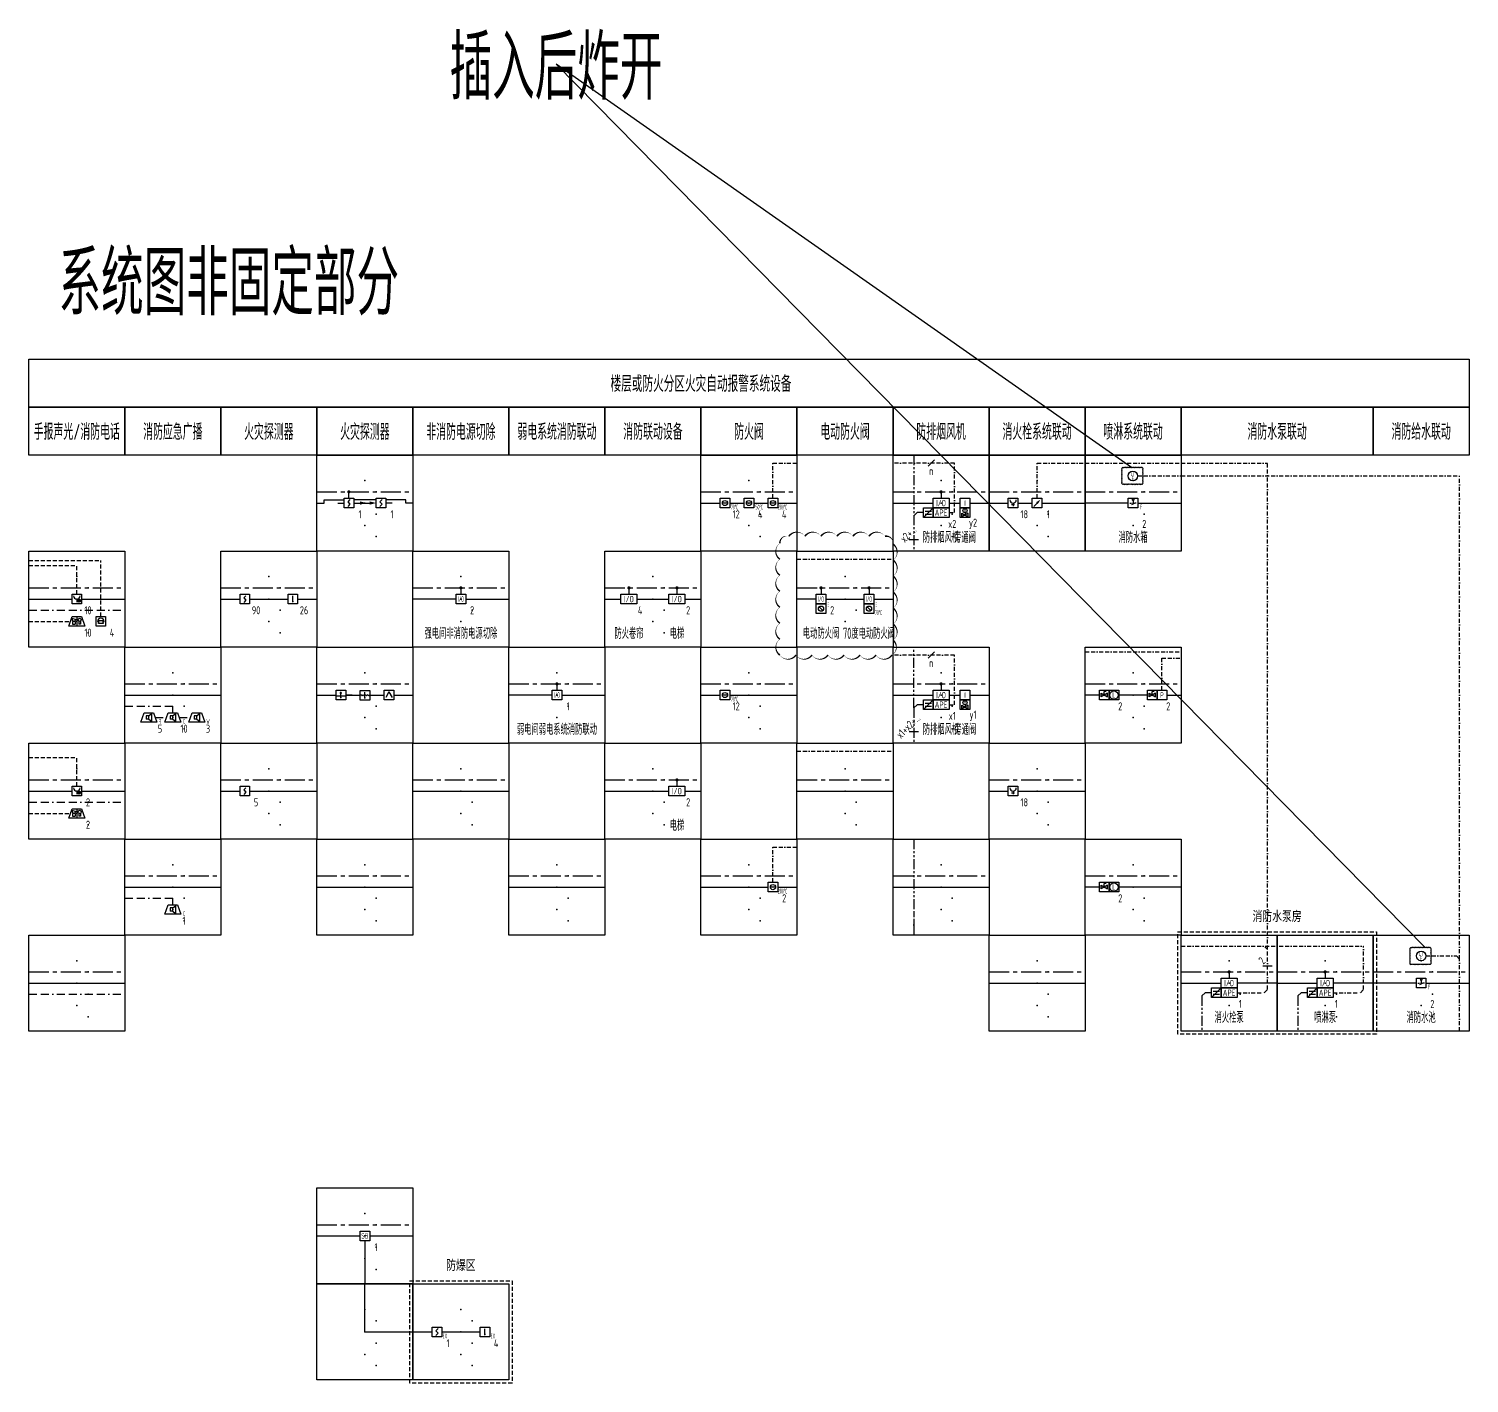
# Model space of a CAD drawing. Header units: millimetres. Extents: x -610917 to 349982, y -134386 to 298175.
# Drawn here: x 26842 to 71842, y 126920 to 169238 of the extents above; entities that cross this region are included whole.
import ezdxf
from ezdxf.enums import TextEntityAlignment as Align

# ---------------------------------------------------------------- set-up
doc = ezdxf.new("R2010")
doc.units = ezdxf.units.MM
doc.header["$LTSCALE"] = 500
doc.header["$MEASUREMENT"] = 0
for name, pattern in [('BORDER', [1.75, 0.5, -0.25, 0.5, -0.25, 0, -0.25]), ('BORDER2', [0.875, 0.25, -0.125, 0.25, -0.125, 0, -0.125]), ('CENTER', [2, 1.25, -0.25, 0.25, -0.25]), ('HIDDEN', [0.375, 0.25, -0.125]), ('PHANTOM2', [1.25, 0.625, -0.125, 0.125, -0.125, 0.125, -0.125])]:
    doc.linetypes.add(name, pattern=pattern)
doc.layers.get('0').update_dxf_attribs({"linetype": 'CONTINUOUS'})
for name, color, linetype in [('E-BRST-WIRE', 2, 'BORDER'), ('E-CTRL-WIRE', 3, 'BORDER2'), ('E-FAS-DEVC', 3, 'CONTINUOUS'), ('E-FAS-WIRE', 4, 'CONTINUOUS'), ('E-FAS-WIRE2', 1, 'CENTER'), ('E-FAS-WIRE4', 4, 'PHANTOM2'), ('E-FAS-WIRE5', 4, 'HIDDEN'), ('E-POWR-EQPM', 3, 'CONTINUOUS'), ('E-UNIV-AB', 10, 'CONTINUOUS'), ('E-UNIV-DIAG', 2, 'CONTINUOUS'), ('E-UNIV-DIAG2', 2, 'HIDDEN'), ('E-UNIV-EL', 140, 'CONTINUOUS'), ('E-UNIV-NOTE', 6, 'CONTINUOUS'), ('说明', 7, 'CONTINUOUS')]:
    doc.layers.add(name, color=color, linetype=linetype)
doc.styles.add('TH-STYLE3', font='tssdeng.shx', dxfattribs={"width": 0.7, "bigfont": 'tssdchn.shx'})

# ---------------------------------------------------------------- blocks, each defined once
blk = doc.blocks.new('E-ES01')
blk.add_lwpolyline([(0, 3000), (3000, 3000), (3000, 0), (0, 0)], close=True)
for p in [(1500, 2200), (1850, 1850), (1500, 1500), (1850, 1150), (1500, 800), (1850, 450)]:
    blk.add_point(p)
blk = doc.blocks.new('E-BFAS550')
blk.add_lwpolyline([(-1.5, -1.5), (-1.5, 1.5), (1.5, 1.5), (1.5, -1.5)], close=True)
at = {"layer": 'E-UNIV-EL', "style": 'TH-STYLE3', "width": 0.7}
blk.add_attdef('F', text='', height=1.7, dxfattribs=at).set_placement((0, 0), align=Align.MIDDLE)
blk = doc.blocks.new('E-BFAS110-3')
blk.add_lwpolyline([(-1.5, -1.5), (-1.5, 1.5), (1.5, 1.5), (1.5, -1.5)], close=True)
at = {"layer": 'E-UNIV-EL'}
blk.add_lwpolyline([(0.35, 1.06), (-0.35, 0.35), (0.35, -0.35), (-0.35, -1.06)], dxfattribs=at)
at = {"layer": 'E-UNIV-EL', "style": 'TH-STYLE3', "width": 0.5}
blk.add_attdef('F', text='', height=1.5, dxfattribs=at).set_placement((2.5, -1.25), align=Align.MIDDLE)
blk = doc.blocks.new('E-BFAS120-3')
blk.add_lwpolyline([(-1.5, -1.5), (-1.5, 1.5), (1.5, 1.5), (1.5, -1.5)], close=True)
at = {"layer": 'E-UNIV-EL'}
blk.add_line((0, -1), (0, 1), dxfattribs=at)
at = {"layer": 'E-UNIV-EL', "const_width": 0.25}
blk.add_lwpolyline([(-0.125, -0.75, 1), (0.125, -0.75, 1)], format="xyb", close=True, dxfattribs=at)
at = {"layer": 'E-UNIV-EL', "style": 'TH-STYLE3', "width": 0.5}
blk.add_attdef('F', text='', height=1.5, dxfattribs=at).set_placement((2.5, -1.25), align=Align.MIDDLE)
blk = doc.blocks.new('E-BFAS110')
blk.add_lwpolyline([(-1.5, -1.5), (-1.5, 1.5), (1.5, 1.5), (1.5, -1.5)], close=True)
at = {"layer": 'E-UNIV-EL'}
blk.add_lwpolyline([(0.35, 1.06), (-0.35, 0.35), (0.35, -0.35), (-0.35, -1.06)], dxfattribs=at)
blk = doc.blocks.new('E-BFAS120')
blk.add_lwpolyline([(-1.5, -1.5), (-1.5, 1.5), (1.5, 1.5), (1.5, -1.5)], close=True)
at = {"layer": 'E-UNIV-EL'}
blk.add_line((0, -1), (0, 1), dxfattribs=at)
at = {"layer": 'E-UNIV-EL', "const_width": 0.25}
blk.add_lwpolyline([(-0.125, -0.75, 1), (0.125, -0.75, 1)], format="xyb", close=True, dxfattribs=at)
blk = doc.blocks.new('E-BFAS112')
blk.add_lwpolyline([(-1.5, -1.5), (-1.5, 1.5), (1.5, 1.5), (1.5, -1.5)], close=True)
at = {"layer": 'E-UNIV-EL'}
for p, q in [((-3.5, 0), (-1.5, 0)), ((1.5, 0), (3.5, 0))]:
    blk.add_line(p, q, dxfattribs=at)
blk.add_lwpolyline([(0.35, 1.06), (-0.35, 0.35), (0.35, -0.35), (-0.35, -1.06)], dxfattribs=at)
blk.add_lwpolyline([(3.5, 0, 1, 0, 0), (5.5, 0, 0, 0, 0)], format="xyseb", dxfattribs=at)
blk = doc.blocks.new('E-BFAS113')
blk.add_lwpolyline([(-1.5, -1.5), (-1.5, 1.5), (1.5, 1.5), (1.5, -1.5)], close=True)
at = {"layer": 'E-UNIV-EL'}
for p, q in [((-5.5, 0), (-3.5, 0)), ((3.5, 0), (1.5, 0))]:
    blk.add_line(p, q, dxfattribs=at)
blk.add_lwpolyline([(-3.5, 0, 1, 0, 0), (-1.5, 0, 0, 0, 0)], format="xyseb", dxfattribs=at)
blk.add_lwpolyline([(0.35, 1.06), (-0.35, 0.35), (0.35, -0.35), (-0.35, -1.06)], dxfattribs=at)
blk = doc.blocks.new('E-BFAS610')
blk.add_lwpolyline([(-1.5, -1.5), (-1.5, 1.5), (1.5, 1.5), (1.5, -1.5)], close=True)
at = {"layer": 'E-UNIV-EL'}
for p, q in [((0, 0), (0, -1)), ((-0.5, -0.5), (0.5, -0.5))]:
    blk.add_line(p, q, dxfattribs=at)
blk.add_arc((0, 1), 1, 180, 0, dxfattribs=at)
blk = doc.blocks.new('E-BFAS620')
blk.add_lwpolyline([(-1.5, -1.5), (-1.5, 1.5), (1.5, 1.5), (1.5, -1.5)], close=True)
at = {"layer": 'E-UNIV-EL', "style": 'TH-STYLE3', "width": 0.7}
blk.add_attdef('F', text='', height=1.7, dxfattribs=at).set_placement((0, 0), align=Align.MIDDLE)
blk = doc.blocks.new('E-BFAS522')
blk.add_lwpolyline([(-1.5, -1.5), (-1.5, 1.5), (1.5, 1.5), (1.5, -1.5)], close=True)
at = {"layer": 'E-UNIV-EL'}
for p, q in [((-1.5, -1.5), (1.5, 1.5)), ((-1, 0.5), (1, 0.5)), ((-1, -0.5), (1, -0.5))]:
    blk.add_line(p, q, dxfattribs=at)
blk = doc.blocks.new('E-BFAS711')
blk.add_lwpolyline([(-1.5, -1.5), (-1.5, 1.5), (1.5, 1.5), (1.5, -1.5)], close=True)
at = {"layer": 'E-UNIV-EL'}
blk.add_line((1, 0), (-1, 0), dxfattribs=at)
blk.add_circle((0, 0), 0.8, dxfattribs=at)
at = {"layer": 'E-UNIV-EL', "style": 'TH-STYLE3', "width": 0.5}
blk.add_attdef('F', text='', height=1.5, dxfattribs=at).set_placement((3, -1.25), align=Align.MIDDLE)
blk = doc.blocks.new('E-BFAS712')
blk.add_lwpolyline([(-1.5, -1.5), (-1.5, 1.5), (1.5, 1.5), (1.5, -1.5)], close=True)
at = {"layer": 'E-UNIV-EL'}
blk.add_line((1, 0), (-1, 0), dxfattribs=at)
blk.add_circle((0, 0), 0.8, dxfattribs=at)
at = {"layer": 'E-UNIV-EL', "style": 'TH-STYLE3', "width": 0.5}
blk.add_attdef('F', text='', height=1.5, dxfattribs=at).set_placement((3, -1.25), align=Align.MIDDLE)
blk = doc.blocks.new('E-BFAS730')
blk.add_lwpolyline([(-1.5, -1.5), (-1.5, 1.5), (1.5, 1.5), (1.5, -1.5)], close=True)
at = {"layer": 'E-UNIV-EL'}
blk.add_line((-0.71, 0.71), (0.71, -0.71), dxfattribs=at)
blk.add_circle((0, 0), 0.8, dxfattribs=at)
at = {"layer": 'E-UNIV-EL', "style": 'TH-STYLE3', "width": 0.5}
blk.add_attdef('F', text='', height=1.5, dxfattribs=at).set_placement((2.25, 1.25), align=Align.MIDDLE)
blk = doc.blocks.new('E-BFAS212')
blk.add_lwpolyline([(-1.5, -1.5), (-1.5, 1.5), (1.5, 1.5), (1.5, -1.5)], close=True)
at = {"layer": 'E-UNIV-EL'}
blk.add_line((0, 0), (0, -1), dxfattribs=at)
for radius in [0.5, 0.25]:
    blk.add_circle((0.75, -0.5), radius, dxfattribs=at)
blk.add_arc((0, 1), 1, 180, 0, dxfattribs=at)
blk = doc.blocks.new('E-BFAS330')
blk.add_lwpolyline([(-2.5, -1.5), (-1.5, 1.5), (1.5, 1.5), (2.5, -1.5)], close=True)
at = {"layer": 'E-UNIV-EL'}
for p, q in [((-1.56, 1), (-0.24, 0.6)), ((-1.1, 0), (-1.56, 1)), ((-0.5, 0), (-1.3, 0)), ((-1.3, 0), (-1.3, -0.8)), ((-0.7, 0), (-0.24, 0.6)), ((-0.5, 0), (-0.5, -0.8)), ((0, 1.5), (0, -1.5)), ((0.6, 0.1), (0.6, -0.8)), ((1.2, 0.1), (1.2, -0.8)), ((-1.3, -0.8), (-0.5, -0.8)), ((1.2, -0.8), (0.6, -0.8))]:
    blk.add_line(p, q, dxfattribs=at)
blk.add_circle((0.9, 0.5), 0.5, dxfattribs=at)
blk = doc.blocks.new('E-BFAS621-2')
blk.add_lwpolyline([(-1.5, -1.5), (-1.5, 1.5), (1.5, 1.5), (1.5, -1.5)], close=True)
at = {"layer": 'E-UNIV-EL'}
for p in [(0, 0), (0.58, 1.15)]:
    blk.add_line(p, (0, 1.15), dxfattribs=at)
blk.add_lwpolyline([(1, -0.58), (1, 0.58), (-1, -0.58), (-1, 0.58)], close=True, dxfattribs=at)
blk = doc.blocks.new('E-BFAS520')
blk.add_lwpolyline([(-1.5, -1.5), (-1.5, 1.5), (1.5, 1.5), (1.5, -1.5)], close=True)
at = {"layer": 'E-UNIV-EL', "style": 'TH-STYLE3', "width": 0.5}
blk.add_attdef('F', text='', height=1.7, dxfattribs=at).set_placement((0, 0), align=Align.MIDDLE)
blk = doc.blocks.new('E-BFAS410-2')
blk.add_lwpolyline([(-2.5, -1.5), (-1.5, 1.5), (1.5, 1.5), (2.5, -1.5)], close=True)
at = {"layer": 'E-UNIV-EL'}
for p, q in [((0, 0.5), (-0.8, 0.5)), ((-0.8, 0.5), (-0.8, -0.5)), ((0, 0.5), (0.8, 1.2)), ((0, -0.5), (0, 0.5)), ((0.8, 1.2), (0.8, -1.2)), ((0, -0.5), (-0.8, -0.5)), ((0, -0.5), (0.8, -1.2))]:
    blk.add_line(p, q, dxfattribs=at)
at = {"layer": 'E-UNIV-EL', "style": 'TH-STYLE3', "width": 0.5}
blk.add_attdef('F', text='', height=1.5, dxfattribs=at).set_placement((3.5, -1.25), align=Align.MIDDLE)
blk = doc.blocks.new('E-BFAS622')
blk.add_lwpolyline([(-1.5, -1.5), (-1.5, 1.5), (1.5, 1.5), (1.5, -1.5)], close=True)
at = {"layer": 'E-UNIV-EL'}
blk.add_circle((0, 0), 1.3, dxfattribs=at)
at = {"layer": 'E-UNIV-EL', "style": 'TH-STYLE3', "width": 0.7}
blk.add_attdef('S', text='', height=1.7, dxfattribs=at).set_placement((0, 0), align=Align.MIDDLE)
blk = doc.blocks.new('E-BDB004')
blk.add_lwpolyline([(-2.5, -1.5), (-2.5, 1.5), (2.5, 1.5), (2.5, -1.5)], close=True)
at = {"layer": 'E-UNIV-EL', "style": 'TH-STYLE3', "width": 0.7}
blk.add_attdef('BOX', text='', height=2, dxfattribs=at).set_placement((0, 0), align=Align.MIDDLE)
blk = doc.blocks.new('E-ANNO04')
blk.add_line((-1, -1), (1, 1))
at = {"style": 'TH-STYLE3', "width": 0.7}
blk.add_attdef('N', text='', height=2.5, dxfattribs=at).set_placement((0, 2.5), align=Align.MIDDLE)
blk = doc.blocks.new('E-BFAS011')
blk.add_lwpolyline([(-2.5, -1.5), (-2.5, 1.5), (2.5, 1.5), (2.5, -1.5)], close=True)
at = {"layer": 'E-UNIV-EL', "style": 'TH-STYLE3', "width": 0.7}
blk.add_attdef('F', text='', height=2, dxfattribs=at).set_placement((0, 0), align=Align.MIDDLE)
blk = doc.blocks.new('E-BFAS622-2')
blk.add_lwpolyline([(-1.5, -1.5), (-1.5, 1.5), (1.5, 1.5), (1.5, -1.5)], close=True)
at = {"layer": 'E-UNIV-EL'}
blk.add_line((-1.06, -1.06), (0, 0), dxfattribs=at)
blk.add_lwpolyline([(0, 0, 0.75, 0, 0), (1.06, 1.06, 0, 0, 0)], format="xyseb", dxfattribs=at)
blk = doc.blocks.new('E-BFAS630-2')
blk.add_lwpolyline([(-1.5, -1.51), (-1.5, 1.49), (1.5, 1.49), (1.5, -1.51)], close=True)
at = {"layer": 'E-UNIV-EL'}
for p, q in [((0, 0.7), (0, 0.5)), ((0, 0.4), (0, 0.25)), ((0, 0.15), (0, 0)), ((0.2, 1.07), (0.45, 1.07)), ((-1, -0.01), (-0.5, -0.01)), ((0, -0.1), (0, -0.3))]:
    blk.add_line(p, q, dxfattribs=at)
blk.add_lwpolyline([(0, 1.45, -0.533333), (0, 0.7, -0.533333)], format="xyb", close=True, dxfattribs=at)
blk.add_lwpolyline([(1, -0.01), (0.5, -0.01), (-0.5, -0.59)], dxfattribs=at)
at = {"layer": 'E-UNIV-EL', "style": 'TH-STYLE3', "width": 0.5}
blk.add_attdef('F', text='', height=1.5, dxfattribs=at).set_placement((2.5, -1.26), align=Align.MIDDLE)
blk = doc.blocks.new('E-BFAS220')
blk.add_lwpolyline([(-1.5, -1.5), (-1.5, 1.5), (1.5, 1.5), (1.5, -1.5)], close=True)
at = {"layer": 'E-UNIV-EL'}
blk.add_lwpolyline([(0.58, 0), (1, 0, 1), (-1, 0), (-0.58, 0)], format="xyb", dxfattribs=at)
blk.add_lwpolyline([(-0.75, -0.67), (-0.5, 0.33), (0.5, 0.33), (0.75, -0.67)], close=True, dxfattribs=at)
blk = doc.blocks.new('E-BFAS410-3')
blk.add_lwpolyline([(-2.5, -1.5), (-1.5, 1.5), (1.5, 1.5), (2.5, -1.5)], close=True)
at = {"layer": 'E-UNIV-EL'}
for p, q in [((0, 0.5), (-0.8, 0.5)), ((-0.8, 0.5), (-0.8, -0.5)), ((0, 0.5), (0.8, 1.2)), ((0, -0.5), (0, 0.5)), ((0.8, 1.2), (0.8, -1.2)), ((0, -0.5), (-0.8, -0.5)), ((0, -0.5), (0.8, -1.2))]:
    blk.add_line(p, q, dxfattribs=at)
at = {"layer": 'E-UNIV-EL', "style": 'TH-STYLE3', "width": 0.5}
blk.add_attdef('F', text='', height=1.5, dxfattribs=at).set_placement((3.5, -1.25), align=Align.MIDDLE)
blk = doc.blocks.new('E-BFAS410-4')
blk.add_lwpolyline([(-2.5, -1.5), (-1.5, 1.5), (1.5, 1.5), (2.5, -1.5)], close=True)
at = {"layer": 'E-UNIV-EL'}
for p, q in [((0, 0.5), (-0.8, 0.5)), ((-0.8, 0.5), (-0.8, -0.5)), ((0, 0.5), (0.8, 1.2)), ((0, -0.5), (0, 0.5)), ((0.8, 1.2), (0.8, -1.2)), ((0, -0.5), (-0.8, -0.5)), ((0, -0.5), (0.8, -1.2))]:
    blk.add_line(p, q, dxfattribs=at)
at = {"layer": 'E-UNIV-EL', "style": 'TH-STYLE3', "width": 0.5}
blk.add_attdef('F', text='', height=1.5, dxfattribs=at).set_placement((3.5, -1.25), align=Align.MIDDLE)
blk = doc.blocks.new('E-BFAS621-4')
blk.add_lwpolyline([(-1.5, -1.5), (-1.5, 1.5), (1.5, 1.5), (1.5, -1.5)], close=True)
at = {"layer": 'E-UNIV-EL'}
blk.add_line((0, 0), (0, -0.7), dxfattribs=at)
blk.add_lwpolyline([(1, -1.28), (1, -0.12), (-1, -1.28), (-1, -0.12)], close=True, dxfattribs=at)
blk.add_circle((0, 0.65), 0.65, dxfattribs=at)
at = {"layer": 'E-UNIV-EL', "style": 'TH-STYLE3', "width": 0.7}
blk.add_attdef('F', text='', height=1, dxfattribs=at).set_placement((0, 0.65), align=Align.MIDDLE)
blk = doc.blocks.new('E-BFAS510')
blk.add_lwpolyline([(-1.5, -1.5), (-1.5, 1.5), (1.5, 1.5), (1.5, -1.5)], close=True)
at = {"layer": 'E-UNIV-EL', "style": 'TH-STYLE3', "width": 0.7}
blk.add_attdef('F', text='', height=1.7, dxfattribs=at).set_placement((0, 0), align=Align.MIDDLE)
blk = doc.blocks.new('E-BFAS122')
blk.add_lwpolyline([(-1.5, -1.5), (-1.5, 1.5), (1.5, 1.5), (1.5, -1.5)], close=True)
at = {"layer": 'E-UNIV-EL'}
for p, q in [((-3.5, 0), (-1.5, 0)), ((0.3, 0.6), (-0.3, 0.6)), ((0, -1), (0, 1)), ((3.5, 0), (1.5, 0)), ((1.5, -0.3), (-1.5, -0.3))]:
    blk.add_line(p, q, dxfattribs=at)
at = {"layer": 'E-UNIV-EL', "const_width": 0.25}
blk.add_lwpolyline([(-0.125, -0.75, 1), (0.125, -0.75, 1)], format="xyb", close=True, dxfattribs=at)
blk = doc.blocks.new('E-BFAS123')
blk.add_lwpolyline([(-1.5, -1.5), (-1.5, 1.5), (1.5, 1.5), (1.5, -1.5)], close=True)
at = {"layer": 'E-UNIV-EL'}
blk.add_line((0, -1), (0, 1), dxfattribs=at)
blk.add_lwpolyline([(1.5, 0.09), (1.24, -0.18), (0.88, 0.18), (0.53, -0.18), (0.18, 0.18), (-0.18, -0.18), (-0.53, 0.18), (-0.88, -0.18), (-1.24, 0.18), (-1.5, -0.09)], dxfattribs=at)
at = {"layer": 'E-UNIV-EL', "const_width": 0.25}
blk.add_lwpolyline([(-0.12, -0.75, 1), (0.12, -0.75, 1)], format="xyb", close=True, dxfattribs=at)
blk = doc.blocks.new('E-BFAS130')
blk.add_lwpolyline([(-1.5, -1.5), (-1.5, 1.5), (1.5, 1.5), (1.5, -1.5)], close=True)
at = {"layer": 'E-UNIV-EL'}
for q in [(-1, -0.73), (1, -0.73)]:
    blk.add_line((0, 1), q, dxfattribs=at)
blk = doc.blocks.new('E-BFAS713')
blk.add_lwpolyline([(-1.5, -1.5), (-1.5, 1.5), (1.5, 1.5), (1.5, -1.5)], close=True)
at = {"layer": 'E-UNIV-EL'}
blk.add_line((1, 0), (-1, 0), dxfattribs=at)
blk.add_circle((0, 0), 0.8, dxfattribs=at)
at = {"layer": 'E-UNIV-EL', "style": 'TH-STYLE3', "width": 0.5}
blk.add_attdef('F', text='', height=1.5, dxfattribs=at).set_placement((3, -1.25), align=Align.MIDDLE)
blk = doc.blocks.new('E-BFAS-630-5')
blk.add_circle((0, 0), 1.5)
at = {"layer": 'E-UNIV-EL', "style": 'TH-STYLE3', "width": 0.5}
for tag, p in [('LT', (0, 0.75)), ('F', (0, -0.75))]:
    blk.add_attdef(tag, text='', height=1.5, dxfattribs=at).set_placement(p, align=Align.MIDDLE)
blk = doc.blocks.new('E-BFAS731-1')
blk.add_lwpolyline([(-1.5, -1.5), (-1.5, 1.5), (1.5, 1.5), (1.5, -1.5)], close=True)
at = {"layer": 'E-UNIV-EL'}
blk.add_line((-0.71, 0.71), (0.71, -0.71), dxfattribs=at)
blk.add_circle((0, 0), 0.8, dxfattribs=at)
at = {"layer": 'E-UNIV-EL', "style": 'TH-STYLE3', "width": 0.5}
for tag, p in [('F', (2.25, 1.25)), ('T', (3, -1.25))]:
    blk.add_attdef(tag, text='', height=1.5, dxfattribs=at).set_placement(p, align=Align.MIDDLE)

msp = doc.modelspace()

# ---------------------------------------------------------------- linework, layer by layer
at = {"layer": 'E-BRST-WIRE'}
for p, q in [((26842, 151070), (29842, 151070)), ((29842, 148070), (31342, 148070)), ((31342, 147870), (31342, 148070)), ((30792, 147720), (31142, 147720)), ((31542, 147720), (31892, 147720)), ((26842, 145070), (29842, 145070)), ((29842, 142070), (31342, 142070)), ((31342, 141870), (31342, 142070)), ((26842, 139070), (29842, 139070))]:
    msp.add_line(p, q, dxfattribs=at)
at = {"layer": 'E-CTRL-WIRE'}
for p, q in [((50092, 154570), (50092, 155670)), ((50092, 155670), (50842, 155670)), ((55767, 155670), (53842, 155670)), ((55767, 154120), (55767, 155670)), ((58342, 154570), (58342, 155670)), ((58342, 155670), (59842, 155670)), ((59842, 155670), (62842, 155670)), ((61492, 155270), (62842, 155270)), ((62842, 155670), (65542, 155670)), ((62842, 155270), (71542, 155270)), ((65542, 140470), (65542, 155670)), ((71542, 140170), (71542, 155270)), ((55592, 154120), (55767, 154120)), ((50842, 152670), (53842, 152670)), ((55767, 149670), (53842, 149670)), ((55767, 148120), (55767, 149670)), ((59842, 149770), (62842, 149770)), ((62242, 149570), (62842, 149570)), ((62242, 148570), (62242, 149570)), ((55592, 148120), (55767, 148120)), ((50842, 146670), (53842, 146670)), ((50092, 142570), (50092, 143670)), ((50092, 143670), (50842, 143670)), ((54492, 141620), (54492, 140920)), ((62842, 140570), (68542, 140570)), ((65542, 140470), (65442, 140570)), ((65542, 139220), (65542, 140470)), ((68542, 139220), (68542, 140570)), ((70492, 140270), (71442, 140270)), ((71442, 140270), (71542, 140170)), ((71542, 137920), (71542, 140170)), ((64592, 139120), (65442, 139120)), ((64592, 139120), (65442, 139120)), ((65442, 139120), (65542, 139220)), ((67592, 139120), (68442, 139120)), ((68442, 139120), (68542, 139220))]:
    msp.add_line(p, q, dxfattribs=at)
at = {"layer": 'E-FAS-WIRE'}
for p, q in [((37692, 154520), (36992, 154520)), ((47842, 154420), (48442, 154420)), ((48742, 154420), (49192, 154420)), ((49492, 154420), (49942, 154420)), ((50242, 154420), (50842, 154420)), ((53842, 154420), (55092, 154420)), ((55592, 154420), (55942, 154420)), ((56242, 154420), (56842, 154420)), ((56842, 154420), (57442, 154420)), ((57742, 154420), (58192, 154420)), ((58492, 154420), (59842, 154420)), ((61192, 154420), (59842, 154420)), ((61492, 154420), (62842, 154420)), ((26842, 151420), (28192, 151420)), ((28492, 151420), (29842, 151420)), ((32842, 151420), (33442, 151420)), ((33742, 151420), (34942, 151420)), ((35242, 151420), (35842, 151420)), ((40192, 151420), (38842, 151420)), ((40492, 151420), (41842, 151420)), ((44842, 151420), (45342, 151420)), ((45842, 151420), (46842, 151420)), ((47342, 151420), (47842, 151420)), ((51442, 151420), (50842, 151420)), ((51742, 151420), (52942, 151420)), ((53242, 151420), (53842, 151420)), ((29842, 148420), (32842, 148420)), ((35842, 148420), (36442, 148420)), ((36742, 148420), (37192, 148420)), ((37492, 148420), (37942, 148420)), ((38242, 148420), (38842, 148420)), ((43192, 148420), (41842, 148420)), ((43492, 148420), (44842, 148420)), ((47842, 148420), (48442, 148420)), ((48742, 148420), (50842, 148420)), ((53842, 148420), (55092, 148420)), ((55592, 148420), (55942, 148420)), ((56242, 148420), (56842, 148420)), ((60292, 148420), (59842, 148420)), ((61792, 148420), (60872, 148420)), ((62392, 148420), (62842, 148420)), ((26842, 145420), (28192, 145420)), ((28492, 145420), (29842, 145420)), ((32842, 145420), (33442, 145420)), ((33742, 145420), (35842, 145420)), ((38842, 145420), (41842, 145420)), ((44842, 145420), (46842, 145420)), ((47342, 145420), (47842, 145420)), ((50842, 145420), (53842, 145420)), ((56842, 145420), (57442, 145420)), ((57742, 145420), (59842, 145420)), ((29842, 142420), (32842, 142420)), ((35842, 142420), (38842, 142420)), ((41842, 142420), (44842, 142420)), ((47842, 142420), (49942, 142420)), ((50242, 142420), (50842, 142420)), ((53842, 142420), (56842, 142420)), ((60292, 142420), (59842, 142420)), ((62842, 142420), (60872, 142420)), ((26842, 139420), (29842, 139420)), ((56842, 139420), (59842, 139420)), ((62842, 139420), (64092, 139420)), ((65842, 139420), (64592, 139420)), ((65842, 139420), (67092, 139420)), ((68842, 139420), (67592, 139420)), ((70192, 139420), (68842, 139420)), ((70492, 139420), (71842, 139420)), ((35842, 131520), (37192, 131520)), ((37492, 131520), (38842, 131520)), ((37342, 131370), (37342, 130020)), ((37342, 128520), (37342, 130020)), ((37342, 128520), (38842, 128520)), ((38842, 128520), (39442, 128520)), ((39742, 128520), (40942, 128520))]:
    msp.add_line(p, q, dxfattribs=at)
for points in [[(35842, 154420), (36067, 154420), (36067, 154520), (36692, 154520)], [(38842, 154420), (38617, 154420), (38617, 154520), (37992, 154520)]]:
    msp.add_lwpolyline(points, dxfattribs=at)
at = {"layer": 'E-FAS-WIRE2'}
for p, q in [((35842, 154770), (38842, 154770)), ((36842, 154570), (36842, 154770)), ((47842, 154770), (50842, 154770)), ((53842, 154770), (56842, 154770)), ((55342, 154770), (55342, 154570)), ((56842, 154770), (59842, 154770)), ((59842, 154770), (62842, 154770)), ((26842, 151770), (29842, 151770)), ((32842, 151770), (35842, 151770)), ((38842, 151770), (41842, 151770)), ((40342, 151770), (40342, 151570)), ((44842, 151770), (47842, 151770)), ((45592, 151770), (45592, 151570)), ((47092, 151770), (47092, 151570)), ((50842, 151770), (53842, 151770)), ((51592, 151770), (51592, 151570)), ((53092, 151770), (53092, 151570)), ((29842, 148770), (32842, 148770)), ((35842, 148770), (38842, 148770)), ((41842, 148770), (44842, 148770)), ((43342, 148770), (43342, 148570)), ((47842, 148770), (50842, 148770)), ((53842, 148770), (56842, 148770)), ((55342, 148770), (55342, 148570)), ((59842, 148770), (62842, 148770)), ((26842, 145770), (29842, 145770)), ((32842, 145770), (35842, 145770)), ((38842, 145770), (41842, 145770)), ((44842, 145770), (47842, 145770)), ((47092, 145770), (47092, 145570)), ((50842, 145770), (53842, 145770)), ((56842, 145770), (59842, 145770)), ((29842, 142770), (32842, 142770)), ((35842, 142770), (38842, 142770)), ((41842, 142770), (44842, 142770)), ((47842, 142770), (50842, 142770)), ((53842, 142770), (56842, 142770)), ((59842, 142770), (62842, 142770)), ((26842, 139770), (29842, 139770)), ((56842, 139770), (59842, 139770)), ((62842, 139770), (65842, 139770)), ((64342, 139770), (64342, 139570)), ((65842, 139770), (68842, 139770)), ((67342, 139770), (67342, 139570)), ((68842, 139770), (71842, 139770)), ((68842, 139770), (71842, 139770)), ((35842, 131870), (38842, 131870))]:
    msp.add_line(p, q, dxfattribs=at)
at = {"layer": 'E-FAS-WIRE2', "const_width": 50}
for points in [[(36817, 154770, 1), (36867, 154770, 1)], [(55317, 154770, 1), (55367, 154770, 1)], [(40317, 151770, 1), (40367, 151770, 1)], [(45567, 151770, 1), (45617, 151770, 1)], [(47067, 151770, 1), (47117, 151770, 1)], [(51567, 151770, 1), (51617, 151770, 1)], [(53067, 151770, 1), (53117, 151770, 1)], [(43317, 148770, 1), (43367, 148770, 1)], [(55317, 148770, 1), (55367, 148770, 1)], [(47067, 145770, 1), (47117, 145770, 1)], [(64317, 139770, 1), (64367, 139770, 1)], [(67317, 139770, 1), (67367, 139770, 1)]]:
    msp.add_lwpolyline(points, format="xyb", close=True, dxfattribs=at)
at = {"layer": 'E-FAS-WIRE4'}
for p, q in [((54492, 155920), (54492, 152920)), ((54492, 154020), (54592, 154120)), ((54792, 154120), (54592, 154120)), ((54492, 148020), (54492, 149920)), ((54492, 148020), (54592, 148120)), ((54792, 148120), (54592, 148120)), ((54492, 148020), (54492, 146920)), ((54492, 143920), (54492, 140920)), ((63492, 139020), (63592, 139120)), ((63792, 139120), (63592, 139120)), ((66492, 139020), (66592, 139120)), ((66792, 139120), (66592, 139120)), ((63492, 139020), (63492, 137920)), ((66492, 139020), (66492, 137920))]:
    msp.add_line(p, q, dxfattribs=at)
at = {"layer": 'E-FAS-WIRE5'}
for p, q in [((26842, 152620), (29092, 152620)), ((29092, 150870), (29092, 152620)), ((26842, 152470), (28342, 152470)), ((28342, 151570), (28342, 152470)), ((26842, 150720), (28142, 150720)), ((26842, 146470), (28342, 146470)), ((28342, 145570), (28342, 146470)), ((26842, 144720), (28142, 144720))]:
    msp.add_line(p, q, dxfattribs=at)
at = {"layer": 'E-UNIV-AB', "color": 3}
msp.add_lwpolyline([(50308, 149670, 0, 50, 0.520567), (50808, 149670, 0, 50, 0.520567), (51308, 149670, 0, 50, 0.520567), (51808, 149670, 0, 50, 0.520567), (52308, 149670, 0, 50, 0.520567), (52808, 149670, 0, 50, 0.520567), (53308, 149670, 0, 50, 0.520567), (53808, 149670, 0, 50, 0.520567), (53842, 150136, 0, 50, 0.520567), (53842, 150636, 0, 50, 0.520567), (53842, 151136, 0, 50, 0.520567), (53842, 151636, 0, 50, 0.520567), (53842, 152136, 0, 50, 0.520567), (53842, 152636, 0, 50, 0.520567), (53842, 153136, 0, 50, 0.520567), (53589, 153382, 0, 50, 0.520567), (53089, 153382, 0, 50, 0.520567), (52589, 153382, 0, 50, 0.520567), (52089, 153382, 0, 50, 0.520567), (51589, 153382, 0, 50, 0.520567), (51089, 153382, 0, 50, 0.520567), (50589, 153382, 0, 50, 0.520567), (50308, 153162, 0, 50, 0.520567), (50308, 152662, 0, 50, 0.520567), (50308, 152162, 0, 50, 0.520567), (50308, 151662, 0, 50, 0.520567), (50308, 151162, 0, 50, 0.520567), (50308, 150662, 0, 50, 0.520567), (50308, 150162, 0, 50, 0.520567)], format="xyseb", close=True, dxfattribs=at)
at = {"layer": 'E-UNIV-DIAG'}
for points in [[(26842, 158920), (71842, 158920), (71842, 157420), (26842, 157420)], [(26842, 157420), (29842, 157420), (29842, 155920), (26842, 155920)], [(29842, 157420), (32842, 157420), (32842, 155920), (29842, 155920)], [(32842, 157420), (35842, 157420), (35842, 155920), (32842, 155920)], [(35842, 157420), (38842, 157420), (38842, 155920), (35842, 155920)], [(38842, 157420), (41842, 157420), (41842, 155920), (38842, 155920)], [(41842, 157420), (44842, 157420), (44842, 155920), (41842, 155920)], [(44842, 157420), (47842, 157420), (47842, 155920), (44842, 155920)], [(47842, 157420), (50842, 157420), (50842, 155920), (47842, 155920)], [(50842, 157420), (53842, 157420), (53842, 155920), (50842, 155920)], [(53842, 157420), (56842, 157420), (56842, 155920), (53842, 155920)], [(56842, 157420), (59842, 157420), (59842, 155920), (56842, 155920)], [(59842, 157420), (62842, 157420), (62842, 155920), (59842, 155920)], [(62842, 157420), (68842, 157420), (68842, 155920), (62842, 155920)], [(68842, 157420), (71842, 157420), (71842, 155920), (68842, 155920)]]:
    msp.add_lwpolyline(points, close=True, dxfattribs=at)
at = {"layer": 'E-UNIV-DIAG2'}
for points in [[(62742, 137820), (62742, 141020), (68942, 141020), (68942, 137820)], [(38742, 126920), (38742, 130120), (41942, 130120), (41942, 126920)]]:
    msp.add_lwpolyline(points, close=True, dxfattribs=at)
at = {"layer": '说明'}
msp.add_lwpolyline([(61297, 155528), (43314, 168128), (70463, 140532)], dxfattribs=at)
for points in [[(60996, 155017, 0.520567), (61046, 155017, 0.520567), (61096, 155017, 0.520567), (61146, 155017, 0.520567), (61196, 155017, 0.520567), (61246, 155017, 0.520567), (61296, 155017, 0.520567), (61346, 155017, 0.520567), (61396, 155017, 0.520567), (61446, 155017, 0.520567), (61496, 155017, 0.520567), (61546, 155017, 0.520567), (61596, 155017, 0.520567), (61641, 155022, 0.520567), (61641, 155072, 0.520567), (61641, 155122, 0.520567), (61641, 155172, 0.520567), (61641, 155222, 0.520567), (61641, 155272, 0.520567), (61641, 155322, 0.520567), (61641, 155372, 0.520567), (61641, 155422, 0.520567), (61641, 155472, 0.520567), (61638, 155519, 0.520567), (61588, 155519, 0.520567), (61538, 155519, 0.520567), (61488, 155519, 0.520567), (61438, 155519, 0.520567), (61388, 155519, 0.520567), (61338, 155519, 0.520567), (61288, 155519, 0.520567), (61238, 155519, 0.520567), (61188, 155519, 0.520567), (61138, 155519, 0.520567), (61088, 155519, 0.520567), (61038, 155519, 0.520567), (60996, 155512, 0.520567), (60996, 155462, 0.520567), (60996, 155412, 0.520567), (60996, 155362, 0.520567), (60996, 155312, 0.520567), (60996, 155262, 0.520567), (60996, 155212, 0.520567), (60996, 155162, 0.520567), (60996, 155112, 0.520567), (60996, 155062, 0.520567)], [(69996, 140017, 0.520567), (70046, 140017, 0.520567), (70096, 140017, 0.520567), (70146, 140017, 0.520567), (70196, 140017, 0.520567), (70246, 140017, 0.520567), (70296, 140017, 0.520567), (70346, 140017, 0.520567), (70396, 140017, 0.520567), (70446, 140017, 0.520567), (70496, 140017, 0.520567), (70546, 140017, 0.520567), (70596, 140017, 0.520567), (70641, 140022, 0.520567), (70641, 140072, 0.520567), (70641, 140122, 0.520567), (70641, 140172, 0.520567), (70641, 140222, 0.520567), (70641, 140272, 0.520567), (70641, 140322, 0.520567), (70641, 140372, 0.520567), (70641, 140422, 0.520567), (70641, 140472, 0.520567), (70638, 140519, 0.520567), (70588, 140519, 0.520567), (70538, 140519, 0.520567), (70488, 140519, 0.520567), (70438, 140519, 0.520567), (70388, 140519, 0.520567), (70338, 140519, 0.520567), (70288, 140519, 0.520567), (70238, 140519, 0.520567), (70188, 140519, 0.520567), (70138, 140519, 0.520567), (70088, 140519, 0.520567), (70038, 140519, 0.520567), (69996, 140512, 0.520567), (69996, 140462, 0.520567), (69996, 140412, 0.520567), (69996, 140362, 0.520567), (69996, 140312, 0.520567), (69996, 140262, 0.520567), (69996, 140212, 0.520567), (69996, 140162, 0.520567), (69996, 140112, 0.520567), (69996, 140062, 0.520567)]]:
    msp.add_lwpolyline(points, format="xyb", close=True, dxfattribs=at)

# ---------------------------------------------------------------- block references
at = {"layer": 'E-FAS-DEVC', "xscale": 100, "yscale": 100, "zscale": 100}
for name, p, values in [('E-BFAS-630-5', (61334, 155266), {'F': 'F', 'LT': 'LT'}), ('E-BFAS711', (48592, 154420), {'F': '70℃'}), ('E-BFAS713', (49342, 154420), {'F': '150℃'}), ('E-BFAS712', (50092, 154420), {'F': '280℃'}), ('E-BFAS011', (55342, 154420), {'F': 'I/O'}), ('E-BFAS510', (56092, 154420), {'F': 'I'}), ('E-BFAS630-2', (61342, 154421), {'F': 'F'}), ('E-BFAS520', (40342, 151420), {'F': 'I/O'}), ('E-BFAS011', (45592, 151420), {'F': 'I/O'}), ('E-BFAS011', (47092, 151420), {'F': 'I/O'}), ('E-BFAS520', (51592, 151420), {'F': 'I/O'}), ('E-BFAS730', (51592, 151120), {'F': 'E'}), ('E-BFAS520', (53092, 151420), {'F': 'I/O'}), ('E-BFAS731-1', (53092, 151120), {'F': 'E', 'T': '70℃'}), ('E-BFAS520', (43342, 148420), {'F': 'I/O'}), ('E-BFAS711', (48592, 148420), {'F': '70℃'}), ('E-BFAS011', (55342, 148420), {'F': 'I/O'}), ('E-BFAS510', (56092, 148420), {'F': 'I'}), ('E-BFAS622', (60742, 148420), {'S': 'L'}), ('E-BFAS620', (62242, 148420), {'F': 'P'}), ('E-BFAS410-3', (30592, 147720), {'F': 'R'}), ('E-BFAS410-2', (31342, 147720), {'F': 'C'}), ('E-BFAS410-4', (32092, 147720), {'F': 'W'}), ('E-BFAS011', (47092, 145420), {'F': 'I/O'}), ('E-BFAS712', (50092, 142420), {'F': '280℃'}), ('E-BFAS622', (60742, 142420), {'S': 'L'}), ('E-BFAS410-2', (31342, 141720), {'F': 'C'}), ('E-BFAS-630-5', (70342, 140270), {'F': 'F', 'LT': 'LT'}), ('E-BFAS011', (64342, 139420), {'F': 'I/O'}), ('E-BFAS011', (67342, 139420), {'F': 'I/O'}), ('E-BFAS630-2', (70342, 139421), {'F': 'F'}), ('E-BFAS550', (37342, 131520), {'F': 'SB'}), ('E-BFAS110-3', (39592, 128520), {'F': 'EX'}), ('E-BFAS120-3', (41092, 128520), {'F': 'EX'})]:
    msp.add_blockref(name, p, dxfattribs=at).add_auto_attribs(values)
for name, p in [('E-BFAS112', (36842, 154420)), ('E-BFAS113', (37842, 154420)), ('E-BFAS610', (57592, 154420)), ('E-BFAS622-2', (58342, 154420)), ('E-BFAS522', (54942, 154120)), ('E-BFAS212', (28342, 151420)), ('E-BFAS110', (33592, 151420)), ('E-BFAS120', (35092, 151420)), ('E-BFAS330', (28342, 150720)), ('E-BFAS220', (29092, 150720)), ('E-BFAS122', (36592, 148420)), ('E-BFAS123', (37342, 148412)), ('E-BFAS130', (38092, 148420)), ('E-BFAS621-2', (60442, 148420)), ('E-BFAS621-2', (61942, 148420)), ('E-BFAS522', (54942, 148120)), ('E-BFAS212', (28342, 145420)), ('E-BFAS110', (33592, 145420)), ('E-BFAS610', (57592, 145420)), ('E-BFAS330', (28342, 144720)), ('E-BFAS621-2', (60442, 142420)), ('E-BFAS522', (63942, 139120)), ('E-BFAS522', (66942, 139120))]:
    msp.add_blockref(name, p, dxfattribs=at)
at = {"layer": 'E-FAS-DEVC'}
ref = msp.add_blockref('E-BFAS621-4', (56092, 154120), dxfattribs=dict(at, xscale=100, yscale=100, zscale=100))
ref.add_attrib('F', 'M', dxfattribs={"layer": 'E-UNIV-EL', "height": 100, "style": 'TH-STYLE3', "width": 0.7}).set_placement((56092, 154195), align=Align.MIDDLE)
ref = msp.add_blockref('E-BFAS621-4', (56092, 148120), dxfattribs=dict(at, xscale=100, yscale=100, zscale=100))
ref.add_attrib('F', 'M', dxfattribs={"layer": 'E-UNIV-EL', "height": 100, "style": 'TH-STYLE3', "width": 0.7}).set_placement((56092, 148195), align=Align.MIDDLE)
at = {"layer": 'E-POWR-EQPM', "xscale": 100, "yscale": 100, "zscale": 100}
for p in [(55342, 154120), (55342, 148120), (64342, 139120), (67342, 139120)]:
    msp.add_blockref('E-BDB004', p, dxfattribs=at).add_auto_attribs({'BOX': 'APE'})
at = {"layer": 'E-UNIV-DIAG'}
for p in [(35842, 152920), (47842, 152920), (53842, 152920), (56842, 152920), (59842, 152920), (26842, 149920), (32842, 149920), (38842, 149920), (44842, 149920), (50842, 149920), (29842, 146920), (35842, 146920), (41842, 146920), (47842, 146920), (53842, 146920), (59842, 146920), (26842, 143920), (32842, 143920), (38842, 143920), (44842, 143920), (50842, 143920), (56842, 143920), (29842, 140920), (35842, 140920), (41842, 140920), (47842, 140920), (53842, 140920), (59842, 140920), (26842, 137920), (56842, 137920), (62842, 137920), (65842, 137920), (68842, 137920), (35842, 130020), (35842, 127020), (38842, 127020)]:
    msp.add_blockref('E-ES01', p, dxfattribs=at)
at = {"layer": 'E-UNIV-NOTE'}
ref = msp.add_blockref('E-ANNO04', (55042, 155670), dxfattribs=dict(at, xscale=100.0000000000014, yscale=100.0000000000014, zscale=100.0000000000014, rotation=180.0000000000029))
ref.add_attrib('N', 'n', dxfattribs={"layer": '0', "height": 250, "style": 'TH-STYLE3', "width": 0.7}).set_placement((55042, 155420), align=Align.MIDDLE)
ref = msp.add_blockref('E-ANNO04', (54492, 153270), dxfattribs=dict(at, xscale=-100.0000000000014, yscale=100, zscale=100, rotation=44.99999999999704))
ref.add_attrib('N', 'x2+...', dxfattribs={"layer": '0', "height": 250, "rotation": 45, "style": 'TH-STYLE3', "width": 0.7}).set_placement((54316, 153447), align=Align.MIDDLE)
ref = msp.add_blockref('E-ANNO04', (55042, 149670), dxfattribs=dict(at, xscale=100.0000000000014, yscale=100.0000000000014, zscale=100.0000000000014, rotation=180.0000000000029))
ref.add_attrib('N', 'n', dxfattribs={"layer": '0', "height": 250, "style": 'TH-STYLE3', "width": 0.7}).set_placement((55042, 149420), align=Align.MIDDLE)
ref = msp.add_blockref('E-ANNO04', (54492, 147270), dxfattribs=dict(at, xscale=-100.0000000000014, yscale=100, zscale=100, rotation=44.99999999999704))
ref.add_attrib('N', 'x1+x2+...', dxfattribs={"layer": '0', "height": 250, "rotation": 45, "style": 'TH-STYLE3', "width": 0.7}).set_placement((54316, 147447), align=Align.MIDDLE)
ref = msp.add_blockref('E-ANNO04', (65542, 139945), dxfattribs=dict(at, xscale=-100.0000000000066, yscale=100, zscale=100, rotation=45))
ref.add_attrib('N', '2', dxfattribs={"layer": '0', "height": 250, "rotation": 45, "style": 'TH-STYLE3', "width": 0.7}).set_placement((65366, 140122), align=Align.MIDDLE)

# ---------------------------------------------------------------- texts
at = {"layer": 'E-UNIV-NOTE', "style": 'TH-STYLE3'}
for s, height, width, p in [('插入后炸开', 2000, 0.7, (43314, 168128)), ('系统图非固定部分', 2000, 0.7, (33091, 161397)), ('楼层或防火分区火灾自动报警系统设备', 500, 0.7, (47842, 158170)), ('手报声光/消防电话', 500, 0.65, (28342, 156670)), ('消防应急广播', 500, 0.65, (31342, 156670)), ('火灾探测器', 500, 0.65, (34342, 156670)), ('火灾探测器', 500, 0.65, (37342, 156670)), ('非消防电源切除', 500, 0.65, (40342, 156670)), ('弱电系统消防联动', 500, 0.65, (43342, 156670)), ('消防联动设备', 500, 0.65, (46342, 156670)), ('防火阀', 500, 0.65, (49342, 156670)), ('电动防火阀', 500, 0.65, (52342, 156670)), ('防排烟风机', 500, 0.65, (55342, 156670)), ('消火栓系统联动', 500, 0.65, (58342, 156670)), ('喷淋系统联动', 500, 0.65, (61342, 156670)), ('消防水泵联动', 500, 0.65, (65842, 156670)), ('消防给水联动', 500, 0.65, (70342, 156670)), ('1', 250, 0.7, (37192, 154070)), ('1', 250, 0.7, (38192, 154070)), ('12', 250, 0.7, (48942, 154070)), ('4', 250, 0.7, (49692, 154070)), ('4', 250, 0.7, (50442, 154070)), ('y2', 250, 0.7, (56342, 153770)), ('18', 250, 0.7, (57942, 154070)), ('1', 250, 0.7, (58692, 154070)), ('防排烟风机', 350, 0.5, (55342, 153370)), ('x2', 250, 0.7, (55692, 153770)), ('旁通阀', 350, 0.5, (56092, 153370)), ('消防水箱', 350, 0.5, (61342, 153370)), ('2', 250, 0.7, (61692, 153770)), ('10', 250, 0.7, (28692, 151070)), ('90', 250, 0.7, (33942, 151070)), ('26', 250, 0.7, (35442, 151070)), ('2', 250, 0.7, (40692, 151070)), ('4', 250, 0.7, (45942, 151070)), ('2', 250, 0.7, (47442, 151070)), ('2', 250, 0.7, (51942, 151070)), ('10', 250, 0.7, (28692, 150370)), ('4', 250, 0.7, (29442, 150370)), ('强电间非消防电源切除', 350, 0.5, (40342, 150370)), ('防火卷帘', 350, 0.5, (45592, 150370)), ('电梯', 350, 0.5, (47092, 150370)), ('电动防火阀', 350, 0.5, (51592, 150370)), ('70度电动防火阀', 350, 0.5, (53092, 150370)), ('1', 250, 0.7, (43692, 148070)), ('12', 250, 0.7, (48942, 148070)), ('2', 250, 0.7, (60942, 148070)), ('2', 250, 0.7, (62442, 148070)), ('x1', 250, 0.7, (55692, 147770)), ('y1', 250, 0.7, (56342, 147770)), ('5', 250, 0.7, (30942, 147370)), ('10', 250, 0.7, (31692, 147370)), ('3', 250, 0.7, (32442, 147370)), ('弱电间弱电系统消防联动', 350, 0.5, (43342, 147370)), ('防排烟风机', 350, 0.5, (55342, 147370)), ('旁通阀', 350, 0.5, (56101, 147371)), ('2', 250, 0.7, (28692, 145070)), ('5', 250, 0.7, (33942, 145070)), ('2', 250, 0.7, (47442, 145070)), ('18', 250, 0.7, (57942, 145070)), ('2', 250, 0.7, (28692, 144370)), ('电梯', 350, 0.5, (47092, 144370)), ('2', 250, 0.7, (50442, 142070)), ('2', 250, 0.7, (60942, 142070)), ('1', 250, 0.7, (31692, 141370)), ('1', 250, 0.7, (64692, 138770)), ('1', 250, 0.7, (67692, 138770)), ('2', 250, 0.7, (70692, 138770)), ('2', 250, 0.7, (70692, 138770)), ('消火栓泵', 350, 0.5, (64342, 138370)), ('喷淋泵', 350, 0.5, (67342, 138370)), ('消防水池', 350, 0.5, (70342, 138370)), ('1', 250, 0.7, (37692, 131170)), ('1', 250, 0.7, (39942, 128170)), ('4', 250, 0.7, (41442, 128170))]:
    msp.add_text(s, height=height, dxfattribs=dict(at, width=width)).set_placement(p, align=Align.MIDDLE)
at = {"layer": 'E-UNIV-NOTE', "style": 'TH-STYLE3', "width": 0.7}
for s, p in [('消防水泵房', (65842, 141520)), ('防爆区', (40342, 130620))]:
    msp.add_text(s, height=350, rotation=360, dxfattribs=at).set_placement(p, align=Align.MIDDLE)

doc.saveas('drawing.dxf')
